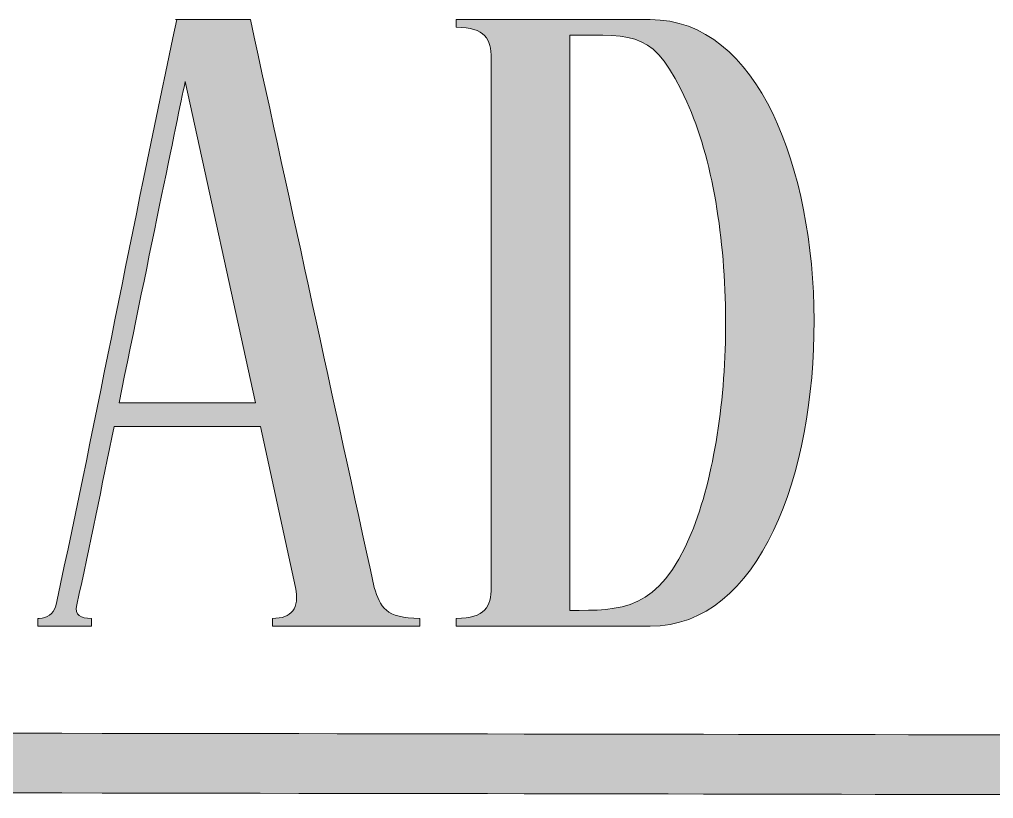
# Model space of a CAD drawing. Header units: inches. Extents: x 58 to 1022, y -797 to -283.
# Drawn here: x 531.9 to 673, y -633.3 to -520.4 of the extents above; entities that cross this region are included whole.
import ezdxf

# ---------------------------------------------------------------- set-up
doc = ezdxf.new("R2010")
doc.units = ezdxf.units.IN
doc.header["$MEASUREMENT"] = 0
doc.layers.add('Layer 1', color=7, linetype='Continuous')

# ---------------------------------------------------------------- blocks, each defined once
blk = doc.blocks.new('block 14')
at = {"layer": 'Layer 1', "true_color": 0x680b10}
h = blk.add_hatch(color=246, dxfattribs=at)
h.dxf.hatch_style = 2
edge = h.paths.add_edge_path()
edge.add_spline(control_points=[(589.87, -607.18), (589.87, -607.18), (589.87, -608.31), (589.87, -608.31), (589.87, -608.31), (568.51, -608.31), (568.51, -608.31), (568.51, -608.31), (568.51, -607.18), (568.51, -607.18), (571.33, -607.18), (572.45, -605.72), (571.88, -602.71), (571.88, -602.71), (566.79, -579.37), (566.79, -579.37), (566.79, -579.37), (545.59, -579.37), (545.59, -579.37), (543.82, -588), (542.06, -596.6), (540.2, -605.21), (539.81, -606.72), (540.78, -607.18), (542.29, -607.18), (542.29, -607.18), (542.29, -608.31), (542.29, -608.31), (542.29, -608.31), (534.55, -608.31), (534.55, -608.31), (534.55, -608.31), (534.55, -607.18), (534.55, -607.18), (534.55, -607.18), (534.67, -607.18), (534.67, -607.18), (534.67, -607.18), (534.75, -607.17), (534.75, -607.17), (534.75, -607.17), (534.75, -607.17), (534.75, -607.17), (535.83, -607.11), (536.81, -606.51), (537.11, -605.5), (537.11, -605.5), (537.27, -604.76), (537.27, -604.76), (537.27, -604.76), (537.27, -604.75), (537.27, -604.75), (537.27, -604.75), (537.27, -604.73), (537.27, -604.73), (537.27, -604.73), (537.28, -604.73), (537.28, -604.73), (543.15, -577.58), (548.29, -550.27), (554.11, -523.11), (554.11, -523.11), (554.68, -520.45), (554.68, -520.45), (554.68, -520.45), (554.46, -520.45), (554.46, -520.45), (554.78, -520.45), (563.72, -520.46), (565.32, -520.46), (571.3, -547.87), (577.28, -575.29), (583.27, -602.71), (584.13, -605.48), (584.87, -607.18), (589.87, -607.18)], knot_values=[0, 0, 0, 0, 1, 1, 1, 2, 2, 2, 3, 3, 3, 4, 4, 4, 5, 5, 5, 6, 6, 6, 7, 7, 7, 8, 8, 8, 9, 9, 9, 10, 10, 10, 11, 11, 11, 12, 12, 12, 13, 13, 13, 14, 14, 14, 15, 15, 15, 16, 16, 16, 17, 17, 17, 18, 18, 18, 19, 19, 19, 20, 20, 20, 21, 21, 21, 22, 22, 22, 23, 23, 23, 24, 24, 24, 25, 25, 25, 25], degree=3, periodic=1)
edge = h.paths.add_edge_path()
edge.add_spline(control_points=[(566.05, -575.95), (566.05, -575.95), (555.9, -529.42), (555.9, -529.42), (555.21, -532.58), (550.63, -554.85), (546.3, -575.95), (546.3, -575.95), (566.05, -575.95), (566.05, -575.95)], knot_values=[0, 0, 0, 0, 1, 1, 1, 2, 2, 2, 3, 3, 3, 3], degree=3, periodic=1)
h = blk.add_hatch(color=246, dxfattribs=at)
h.dxf.hatch_style = 2
edge = h.paths.add_edge_path()
edge.add_spline(control_points=[(646.97, -564.03), (647.05, -586.11), (639.14, -608.31), (623.23, -608.31), (623.23, -608.31), (595.15, -608.31), (595.15, -608.31), (595.15, -608.31), (595.15, -607.18), (595.15, -607.18), (599.35, -607.18), (600.2, -605.46), (600.2, -602.71), (600.2, -602.71), (600.2, -526.05), (600.2, -526.05), (600.2, -523.3), (599.35, -521.58), (595.15, -521.58), (595.15, -521.58), (595.15, -520.46), (595.15, -520.46), (595.15, -520.46), (623.23, -520.46), (623.23, -520.46), (638.97, -520.46), (646.88, -542.18), (646.97, -564.03)], knot_values=[0, 0, 0, 0, 1, 1, 1, 2, 2, 2, 3, 3, 3, 4, 4, 4, 5, 5, 5, 6, 6, 6, 7, 7, 7, 8, 8, 8, 9, 9, 9, 9], degree=3, periodic=1)
edge = h.paths.add_edge_path()
edge.add_spline(control_points=[(634.15, -564.03), (634.12, -552.24), (632.24, -540.5), (628.52, -532.36), (623.81, -522.03), (621.32, -522.71), (611.58, -522.71), (611.58, -522.71), (611.58, -606.02), (611.58, -606.02), (618.98, -606.02), (624.55, -606.21), (629.18, -594.87), (632.53, -586.65), (634.18, -575.32), (634.15, -564.03)], knot_values=[0, 0, 0, 0, 1, 1, 1, 2, 2, 2, 3, 3, 3, 4, 4, 4, 5, 5, 5, 5], degree=3, periodic=1)
at = {"layer": 'Layer 1', "lineweight": 0}
for points, knots in [([(589.87, -607.18), (589.87, -607.18), (589.87, -608.31), (589.87, -608.31), (589.87, -608.31), (568.51, -608.31), (568.51, -608.31), (568.51, -608.31), (568.51, -607.18), (568.51, -607.18), (571.33, -607.18), (572.45, -605.72), (571.88, -602.71), (571.88, -602.71), (566.79, -579.37), (566.79, -579.37), (566.79, -579.37), (545.59, -579.37), (545.59, -579.37), (543.82, -588), (542.06, -596.6), (540.2, -605.21), (539.81, -606.72), (540.78, -607.18), (542.29, -607.18), (542.29, -607.18), (542.29, -608.31), (542.29, -608.31), (542.29, -608.31), (534.55, -608.31), (534.55, -608.31), (534.55, -608.31), (534.55, -607.18), (534.55, -607.18), (534.55, -607.18), (534.67, -607.18), (534.67, -607.18), (534.67, -607.18), (534.75, -607.17), (534.75, -607.17), (534.75, -607.17), (534.75, -607.17), (534.75, -607.17), (535.83, -607.11), (536.81, -606.51), (537.11, -605.5), (537.11, -605.5), (537.27, -604.76), (537.27, -604.76), (537.27, -604.76), (537.27, -604.75), (537.27, -604.75), (537.27, -604.75), (537.27, -604.73), (537.27, -604.73), (537.27, -604.73), (537.28, -604.73), (537.28, -604.73), (543.15, -577.58), (548.29, -550.27), (554.11, -523.11), (554.11, -523.11), (554.68, -520.45), (554.68, -520.45), (554.68, -520.45), (554.46, -520.45), (554.46, -520.45), (554.78, -520.45), (563.72, -520.46), (565.32, -520.46), (571.3, -547.87), (577.28, -575.29), (583.27, -602.71), (584.13, -605.48), (584.87, -607.18), (589.87, -607.18)], [0, 0, 0, 0, 1, 1, 1, 2, 2, 2, 3, 3, 3, 4, 4, 4, 5, 5, 5, 6, 6, 6, 7, 7, 7, 8, 8, 8, 9, 9, 9, 10, 10, 10, 11, 11, 11, 12, 12, 12, 13, 13, 13, 14, 14, 14, 15, 15, 15, 16, 16, 16, 17, 17, 17, 18, 18, 18, 19, 19, 19, 20, 20, 20, 21, 21, 21, 22, 22, 22, 23, 23, 23, 24, 24, 24, 25, 25, 25, 25]), ([(646.97, -564.03), (647.05, -586.11), (639.14, -608.31), (623.23, -608.31), (623.23, -608.31), (595.15, -608.31), (595.15, -608.31), (595.15, -608.31), (595.15, -607.18), (595.15, -607.18), (599.35, -607.18), (600.2, -605.46), (600.2, -602.71), (600.2, -602.71), (600.2, -526.05), (600.2, -526.05), (600.2, -523.3), (599.35, -521.58), (595.15, -521.58), (595.15, -521.58), (595.15, -520.46), (595.15, -520.46), (595.15, -520.46), (623.23, -520.46), (623.23, -520.46), (638.97, -520.46), (646.88, -542.18), (646.97, -564.03)], [0, 0, 0, 0, 1, 1, 1, 2, 2, 2, 3, 3, 3, 4, 4, 4, 5, 5, 5, 6, 6, 6, 7, 7, 7, 8, 8, 8, 9, 9, 9, 9]), ([(634.15, -564.03), (634.12, -552.24), (632.24, -540.5), (628.52, -532.36), (623.81, -522.03), (621.32, -522.71), (611.58, -522.71), (611.58, -522.71), (611.58, -606.02), (611.58, -606.02), (618.98, -606.02), (624.55, -606.21), (629.18, -594.87), (632.53, -586.65), (634.18, -575.32), (634.15, -564.03)], [0, 0, 0, 0, 1, 1, 1, 2, 2, 2, 3, 3, 3, 4, 4, 4, 5, 5, 5, 5]), ([(566.05, -575.95), (566.05, -575.95), (555.9, -529.42), (555.9, -529.42), (555.21, -532.58), (550.63, -554.85), (546.3, -575.95), (546.3, -575.95), (566.05, -575.95), (566.05, -575.95)], [0, 0, 0, 0, 1, 1, 1, 2, 2, 2, 3, 3, 3, 3])]:
    blk.add_open_spline(points, degree=3, knots=knots, dxfattribs=at)
blk = doc.blocks.new('block 21')
at = {"layer": 'Layer 1', "true_color": 0x680b10}
h = blk.add_hatch(color=246, dxfattribs=at)
h.dxf.hatch_style = 2
edge = h.paths.add_edge_path()
edge.add_spline(control_points=[(945.03, -633.26), (919.17, -633.26), (882.68, -633.17), (831.04, -633.05), (695.54, -632.71), (468.75, -632.16), (73.21, -632.16), (70.82, -632.16), (68.89, -630.22), (68.89, -627.84), (68.89, -625.45), (70.82, -623.51), (73.21, -623.51), (468.76, -623.51), (695.55, -624.07), (831.06, -624.4), (959.47, -624.72), (999.78, -624.81), (1004.98, -623.9), (1006.61, -623.16), (1008.61, -623.49), (1009.91, -624.86), (1011.55, -626.6), (1011.48, -629.33), (1009.75, -630.97), (1007.88, -632.74), (1007.33, -633.26), (945.03, -633.26)], knot_values=[0, 0, 0, 0, 1, 1, 1, 2, 2, 2, 3, 3, 3, 4, 4, 4, 5, 5, 5, 6, 6, 6, 7, 7, 7, 8, 8, 8, 9, 9, 9, 9], degree=3, periodic=1)
edge = h.paths.add_edge_path()
edge.add_spline(control_points=[(1003.81, -624.69), (1003.81, -624.69), (1003.8, -624.7), (1003.8, -624.7), (1003.8, -624.7), (1003.81, -624.69), (1003.81, -624.69)], knot_values=[0, 0, 0, 0, 1, 1, 1, 2, 2, 2, 2], degree=3, periodic=1)
edge = h.paths.add_edge_path()
edge.add_spline(control_points=[(1003.82, -624.68), (1003.82, -624.68), (1003.82, -624.68), (1003.82, -624.69), (1003.82, -624.68), (1003.82, -624.68), (1003.82, -624.68)], knot_values=[0, 0, 0, 0, 1, 1, 1, 2, 2, 2, 2], degree=3, periodic=1)
at = {"layer": 'Layer 1', "lineweight": 0}
blk.add_open_spline([(945.03, -633.26), (919.17, -633.26), (882.68, -633.17), (831.04, -633.05), (695.54, -632.71), (468.75, -632.16), (73.21, -632.16), (70.82, -632.16), (68.89, -630.22), (68.89, -627.84), (68.89, -625.45), (70.82, -623.51), (73.21, -623.51), (468.76, -623.51), (695.55, -624.07), (831.06, -624.4), (959.47, -624.72), (999.78, -624.81), (1004.98, -623.9), (1006.61, -623.16), (1008.61, -623.49), (1009.91, -624.86), (1011.55, -626.6), (1011.48, -629.33), (1009.75, -630.97), (1007.88, -632.74), (1007.33, -633.26), (945.03, -633.26)], degree=3, knots=[0, 0, 0, 0, 1, 1, 1, 2, 2, 2, 3, 3, 3, 4, 4, 4, 5, 5, 5, 6, 6, 6, 7, 7, 7, 8, 8, 8, 9, 9, 9, 9], dxfattribs=at)
blk = doc.blocks.new('block 13')
at = {"layer": 'Layer 1'}
for name in ['block 14', 'block 21']:
    blk.add_blockref(name, (0, 0), dxfattribs=at)
blk = doc.blocks.new('block 2')
at = {"layer": 'Layer 1'}
blk.add_blockref('block 13', (0, 0), dxfattribs=at)

msp = doc.modelspace()

# ---------------------------------------------------------------- block references
at = {"layer": 'Layer 1'}
msp.add_blockref('block 2', (0, 0), dxfattribs=at)

doc.saveas('drawing.dxf')
